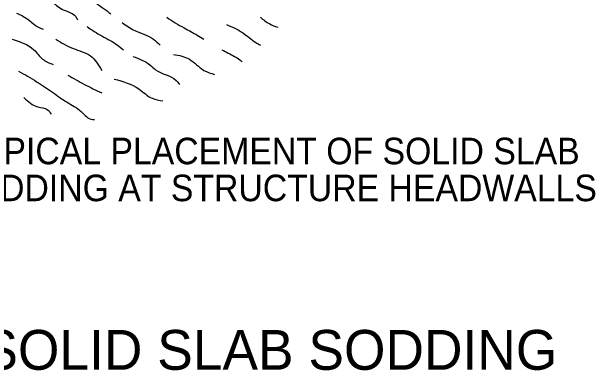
# Model space of a CAD drawing. Extents: x -330 to 40, y -49 to 222.
# Drawn here: x -140.54 to -96.63, y 92.56 to 119.58 of the extents above; entities that cross this region are included whole.
import ezdxf

# ---------------------------------------------------------------- set-up
doc = ezdxf.new("R2010")
doc.units = 0
doc.header["$LTSCALE"] = 0.48
doc.layers.add('1', color=7, linetype='Continuous', lineweight=25)

msp = doc.modelspace()

# ---------------------------------------------------------------- linework, layer by layer
at = {"layer": '1'}
for points in [[(-135.7657, 121.2073), (-134.7664, 120.6073), (-133.6672, 119.8573), (-133.0677, 119.4074)], [(-137.5643, 120.4073), (-136.7149, 119.7574), (-135.7157, 119.2074), (-135.5658, 118.9574)], [(-140.1623, 119.4574), (-139.313, 119.0074), (-138.7634, 118.5574), (-138.1638, 118.2574)], [(-128.8709, 119.1574), (-127.5719, 118.3574), (-126.5727, 117.8074), (-126.073, 117.5074)], [(-121.8263, 119.1574), (-121.1268, 118.6574), (-120.5272, 118.4074)], [(-132.2183, 118.7574), (-131.2691, 118.1574), (-129.8702, 117.5074), (-129.3705, 117.0575)], [(-124.3743, 118.6074), (-123.1752, 118.0074), (-122.176, 117.2574), (-121.8263, 117.0575)], [(-134.8663, 118.4574), (-133.7672, 117.7574), (-133.1177, 117.4074), (-132.1184, 116.7075)], [(-140.5121, 117.5074), (-138.8633, 116.7075), (-138.2138, 116.0075), (-137.4144, 115.6075)], [(-137.2146, 117.5074), (-135.9156, 116.8075), (-134.6165, 116.2575), (-133.7672, 115.1575)], [(-128.3713, 116.3575), (-127.1722, 116.0075), (-126.073, 115.1575), (-125.2736, 114.8575)], [(-124.724, 116.7075), (-123.7747, 116.2075), (-123.3751, 115.9575), (-123.2252, 115.8075)], [(-131.419, 116.2075), (-130.1199, 115.5575), (-129.7202, 115.2075), (-128.1714, 114.4076), (-127.9216, 114.1076)], [(-140.0124, 115.1075), (-138.6635, 114.3076), (-137.4644, 113.5076), (-136.3653, 112.7576), (-135.316, 112.0576), (-134.4667, 111.4577), (-134.3167, 111.4577)], [(-136.3152, 114.8075), (-135.0662, 114.1076), (-133.7672, 113.4576)], [(-132.8179, 114.5076), (-130.9693, 113.7576), (-129.9701, 113.0576), (-129.1707, 112.8576)], [(-139.6128, 113.1076), (-138.5636, 112.4076), (-137.8641, 112.2076), (-137.5643, 111.8577)]]:
    msp.add_spline(points, degree=3, dxfattribs=at)

# ---------------------------------------------------------------- texts
at = {"layer": '1', "width": 0.95}
for s, p in [('TYPICAL PLACEMENT OF SOLID SLAB', (-144.4033, 108.0871)), ('SODDING AT STRUCTURE HEADWALLS', (-145.08, 105.3059))]:
    msp.add_text(s, height=2, dxfattribs=at).set_placement(p)
at = {"layer": '1'}
msp.add_text('SOLID SLAB SODDING', height=3, dxfattribs=at).set_placement((-142.7424, 92.607))

doc.saveas('drawing.dxf')
